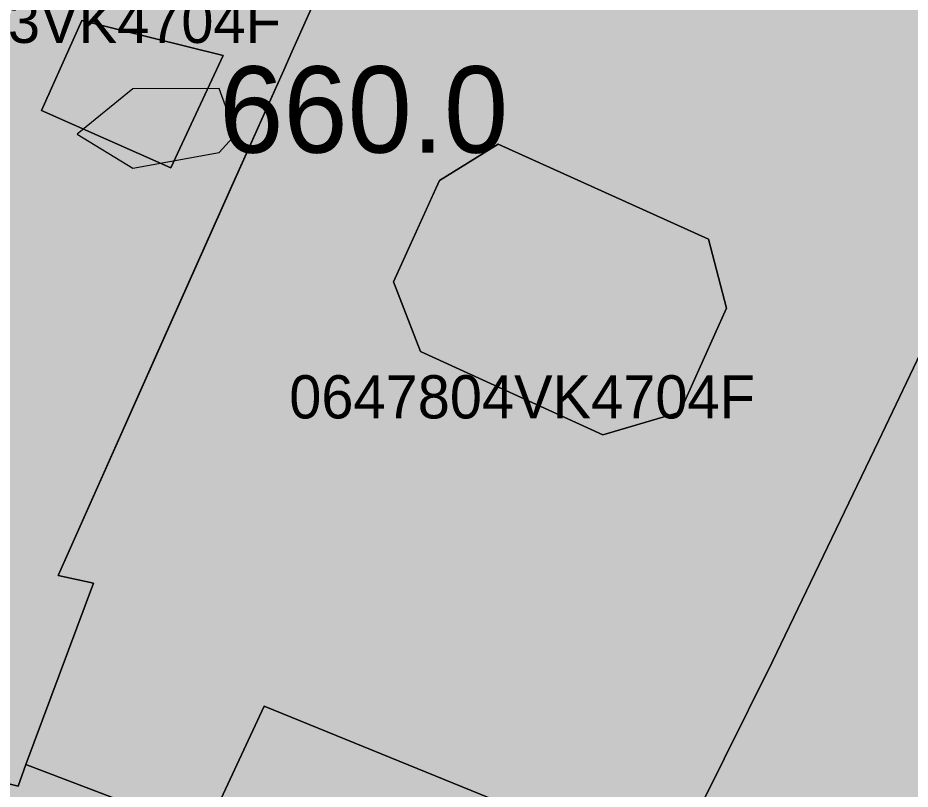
# Model space of a CAD drawing. Header units: metres. Extents: x -6 to 1255, y -2 to 532.
# Drawn here: x 833.59 to 854.25, y 51.78 to 69.65 of the extents above; entities that cross this region are included whole.
import ezdxf

# ---------------------------------------------------------------- set-up
doc = ezdxf.new("R2010")
doc.units = ezdxf.units.M
doc.header["$MEASUREMENT"] = 0
for name, color, linetype, lineweight, true_color in [('TPX_BUILDINGS', 7, 'CONTINUOUS', 0, 0x000000), ('TPX_BUILDINGS_HATCH', 7, 'CONTINUOUS', 0, 0xf0f0f0), ('TPX_BUILDINGS_SHADOWS_HATCH', 7, 'CONTINUOUS', 0, 0x000000), ('TPX_BUILDINGS_SHADOWS_OUTLINES', 7, 'CONTINUOUS', 0, 0x000000), ('TPX_CADASTRES', 7, 'CONTINUOUS', 0, 0x646464), ('TPX_CADASTRES_TEXT', 7, 'CONTINUOUS', 0, 0x000000), ('TPX_RELIEF_CONTOUR_LINES', 7, 'CONTINUOUS', 0, 0x969696), ('TPX_RELIEF_CONTOUR_LINES_TEXT', 7, 'CONTINUOUS', 0, 0x000000)]:
    doc.layers.add(name, color=color, linetype=linetype, lineweight=lineweight, true_color=true_color)

msp = doc.modelspace()

# ---------------------------------------------------------------- hatches: boundary and pattern name
at = {"layer": 'TPX_BUILDINGS_HATCH'}
h = msp.add_hatch(color=256, dxfattribs=at)
h.paths.add_polyline_path([(830.568, 63.234), (826.388, 53.634), (828.838, 53.024), (833.598, 51.854), (833.778, 52.354), (835.348, 56.554), (834.528, 56.734), (836.748, 61.724), (838.518, 65.684), (839.748, 68.434), (839.948, 68.874), (842.858, 75.374), (843.358, 76.494), (844.788, 79.684), (830.048, 83.504), (829.548, 81.184), (829.208, 79.594), (828.138, 74.614), (834.938, 73.584), (833.478, 69.894), (833.408, 69.714), (832.368, 67.334), (831.658, 65.714), (831.638, 65.684), (831.018, 64.244), (830.568, 63.234)])
h.paths.add_polyline_path([(829.768, 55.024), (831.138, 58.184), (833.218, 57.284), (831.848, 54.124), (829.768, 55.024)], flags=16)
h.paths.add_polyline_path([(834.138, 67.504), (835.078, 69.584), (838.348, 68.774), (837.138, 66.174), (834.138, 67.504)], flags=16)
h = msp.add_hatch(color=256, dxfattribs=at)
h.paths.add_polyline_path([(835.348, 56.554), (833.778, 52.354), (837.928, 50.774), (839.298, 53.704), (845.757, 51.074), (844.467, 48.284), (838.708, 50.474), (835.697, 43.704), (841.307, 41.074), (841.007, 40.264), (840.717, 39.434), (844.077, 38.424), (845.347, 42.674), (846.597, 45.394), (847.087, 46.454), (847.407, 47.164), (848.827, 50.234), (851.067, 54.744), (853.518, 59.844), (854.658, 62.224), (856.318, 65.684), (858.998, 71.244), (860.698, 75.644), (844.788, 79.684), (843.358, 76.494), (842.858, 75.374), (839.948, 68.874), (839.748, 68.434), (838.518, 65.684), (836.748, 61.724), (834.528, 56.734), (835.348, 56.554)])
h.paths.add_polyline_path([(842.288, 63.534), (843.358, 65.884), (844.718, 66.724), (849.588, 64.524), (849.998, 62.924), (848.918, 60.514), (847.138, 59.994), (842.918, 61.924), (842.288, 63.534)], flags=16)
h = msp.add_hatch(color=256, dxfattribs=at)
h.paths.add_polyline_path([(846.597, 45.394), (845.347, 42.674), (853.667, 39.884), (855.017, 42.834), (855.067, 42.954), (851.857, 44.494), (853.567, 48.164), (856.837, 46.714), (856.007, 44.994), (857.287, 44.474), (859.607, 43.544), (863.217, 42.104), (867.607, 40.504), (868.137, 41.604), (870.017, 45.374), (871.887, 49.004), (872.557, 50.314), (878.137, 61.174), (880.457, 65.684), (881.377, 67.464), (882.208, 70.214), (878.128, 71.234), (864.468, 74.684), (860.698, 75.644), (858.998, 71.244), (856.318, 65.684), (854.658, 62.224), (853.518, 59.844), (851.067, 54.744), (848.827, 50.234), (847.407, 47.164), (847.087, 46.454), (846.597, 45.394)])
h.paths.add_polyline_path([(857.367, 54.574), (858.687, 57.264), (861.038, 62.024), (867.137, 58.914), (870.287, 57.304), (868.017, 52.594), (866.717, 49.894), (857.367, 54.574)], flags=16)
msp.add_hatch(color=256, dxfattribs=at).paths.add_polyline_path([(789.738, 55.625), (786.368, 50.705), (789.768, 50.215), (794.998, 49.405), (796.178, 49.195), (796.288, 50.715), (799.278, 50.464), (799.018, 48.734), (809.198, 47.244), (815.828, 46.274), (818.238, 45.784), (822.118, 45.004), (826.168, 43.324), (827.227, 42.884), (830.237, 41.634), (834.337, 39.944), (834.587, 40.504), (835.697, 43.704), (838.708, 50.474), (837.928, 50.774), (833.778, 52.354), (833.598, 51.854), (828.838, 53.024), (826.388, 53.634), (819.578, 54.344), (810.088, 54.754), (798.428, 55.255), (796.598, 55.325), (795.678, 55.365), (789.738, 55.625)])
at = {"layer": 'TPX_BUILDINGS_SHADOWS_HATCH'}
for points in [[(834.674, 68.69), (834.138, 67.504), (837.138, 66.174), (838.348, 68.774), (835.078, 69.584), (834.674, 68.69)], [(843.149, 65.425), (842.288, 63.534), (842.918, 61.924), (847.138, 59.994), (848.918, 60.514), (849.998, 62.924), (849.588, 64.524), (844.718, 66.724), (843.358, 65.884), (843.149, 65.425)], [(839.298, 53.704), (837.928, 50.774), (838.708, 50.474), (844.467, 48.284), (845.757, 51.074), (839.298, 53.704)]]:
    msp.add_hatch(color=256, dxfattribs=at).paths.add_polyline_path(points)

# ---------------------------------------------------------------- linework, layer by layer
at = {"layer": 'TPX_BUILDINGS', "elevation": 0.042}
for points in [[(828.838, 53.024), (833.598, 51.854), (833.778, 52.354), (835.348, 56.554), (834.528, 56.734), (836.748, 61.724), (838.518, 65.684), (839.748, 68.434), (839.948, 68.874), (842.858, 75.374), (843.358, 76.494), (844.788, 79.684), (830.048, 83.504)], [(860.698, 75.644), (844.788, 79.684), (843.358, 76.494), (842.858, 75.374), (839.948, 68.874), (839.748, 68.434), (838.518, 65.684), (836.748, 61.724), (834.528, 56.734), (835.348, 56.554), (833.778, 52.354), (837.928, 50.774), (839.298, 53.704), (845.757, 51.074)], [(854.658, 62.224), (853.518, 59.844), (851.067, 54.744), (848.827, 50.234), (847.407, 47.164), (847.087, 46.454), (846.597, 45.394), (845.347, 42.674), (853.667, 39.884), (855.017, 42.834)], [(848.827, 50.234), (851.067, 54.744), (853.518, 59.844), (854.658, 62.224)], [(837.928, 50.774), (833.778, 52.354), (833.598, 51.854), (828.838, 53.024), (826.388, 53.634), (819.578, 54.344), (810.088, 54.754), (798.428, 55.255), (796.598, 55.325), (795.678, 55.365), (789.738, 55.625), (786.368, 50.705)]]:
    msp.add_lwpolyline(points, dxfattribs=at)
for points in [[(834.138, 67.504), (835.078, 69.584), (838.348, 68.774), (837.138, 66.174)], [(842.288, 63.534), (843.358, 65.884), (844.718, 66.724), (849.588, 64.524), (849.998, 62.924), (848.918, 60.514), (847.138, 59.994), (842.918, 61.924)]]:
    msp.add_lwpolyline(points, close=True, dxfattribs=at)
at = {"layer": 'TPX_BUILDINGS_SHADOWS_OUTLINES', "elevation": 0.039}
for points in [[(834.674, 68.69), (834.138, 67.504), (837.138, 66.174), (838.348, 68.774), (835.078, 69.584)], [(843.149, 65.425), (842.288, 63.534), (842.918, 61.924), (847.138, 59.994), (848.918, 60.514), (849.998, 62.924), (849.588, 64.524), (844.718, 66.724), (843.358, 65.884)], [(839.298, 53.704), (837.928, 50.774), (838.708, 50.474), (844.467, 48.284), (845.757, 51.074)]]:
    msp.add_lwpolyline(points, close=True, dxfattribs=at)
at = {"layer": 'TPX_CADASTRES', "elevation": 0.024}
for points in [[(828.838, 53.025), (833.598, 51.855), (833.778, 52.355), (835.348, 56.555), (834.528, 56.735), (836.748, 61.725), (838.518, 65.685), (839.748, 68.435), (839.948, 68.875), (842.858, 75.375), (843.358, 76.495), (844.788, 79.685), (830.048, 83.505)], [(860.698, 75.644), (844.788, 79.685), (843.358, 76.495), (842.858, 75.375), (839.948, 68.875), (839.748, 68.435), (838.518, 65.685), (836.748, 61.725), (834.528, 56.735), (835.348, 56.555), (833.778, 52.355), (837.928, 50.775)], [(854.658, 62.224), (853.518, 59.844), (851.067, 54.744), (848.827, 50.234), (847.407, 47.164), (847.087, 46.454), (846.597, 45.394), (845.347, 42.674), (844.077, 38.424), (843.207, 35.504), (850.467, 32.904), (853.297, 39.074), (853.667, 39.884), (855.017, 42.834)], [(848.827, 50.234), (851.067, 54.744), (853.518, 59.844), (854.658, 62.224)], [(837.928, 50.775), (833.778, 52.355), (833.598, 51.855), (828.838, 53.025), (826.388, 53.635), (819.578, 54.345), (810.088, 54.755), (798.428, 55.255), (796.598, 55.325), (795.678, 55.365), (789.738, 55.625), (786.368, 50.705)]]:
    msp.add_lwpolyline(points, dxfattribs=at)
at = {"layer": 'TPX_RELIEF_CONTOUR_LINES', "elevation": 0.045}
msp.add_lwpolyline([(836.256, 68.002), (834.963, 66.955), (836.256, 66.17), (838.254, 66.527), (838.637, 66.955), (838.254, 68.014), (836.256, 68.002)], dxfattribs=at)

# ---------------------------------------------------------------- texts
at = {"layer": 'TPX_CADASTRES_TEXT'}
for s, p in [('0647803VK4704F', (828.901, 69.068, 0.024)), ('0647804VK4704F', (839.877, 60.371, 0.024))]:
    msp.add_text(s, height=1, dxfattribs=at).set_placement(p)
at = {"layer": 'TPX_RELIEF_CONTOUR_LINES_TEXT'}
msp.add_text('660.0', height=2, dxfattribs=at).set_placement((838.254, 66.527, 0.045))

doc.saveas('drawing.dxf')
